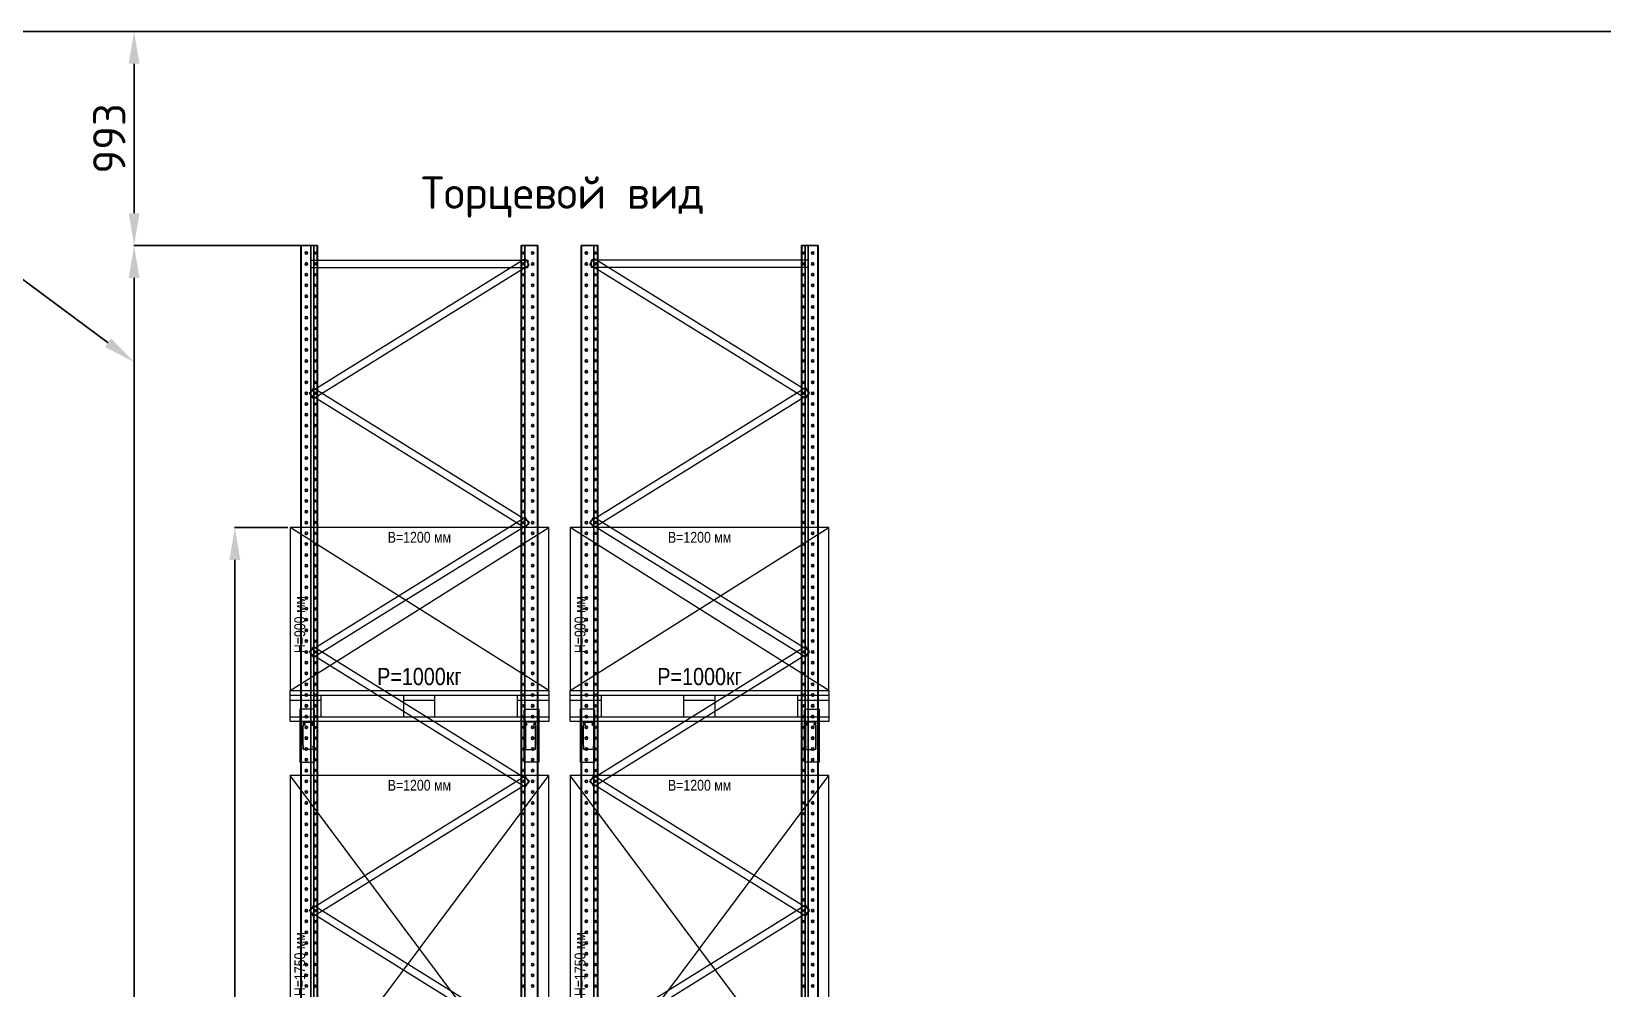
# Model space of a CAD drawing. Header units: millimetres. Extents: x 2140 to 223837, y 2113 to 170313.
# Drawn here: x 159822 to 167111, y 118483 to 122922 of the extents above; entities that cross this region are included whole.
import ezdxf
from ezdxf import colors
from ezdxf.entities.mleader import LeaderData, LeaderLine
from ezdxf.math import Vec2, Vec3

# ---------------------------------------------------------------- set-up
doc = ezdxf.new("R2010")
doc.units = ezdxf.units.MM
for name, color, linetype in [('0_ANNOT_Dimensions', 7, 'Continuous'), ('2.Стойка', 7, 'Continuous'), ('Аннотации', 7, 'Continuous'), ('Сетка def', 7, 'Continuous')]:
    doc.layers.add(name, color=color, linetype=linetype)
for name, color, linetype, lineweight in [('1.Балка', 5, 'Continuous', 0), ('20.Груз', 7, 'Continuous', 0), ('25.Размера', 7, 'Continuous', 0), ('37.Паллеты', 32, 'Continuous', 0), ('7.Поддон', 32, 'Continuous', 0), ('9.Раскосы', 7, 'Continuous', 0)]:
    doc.layers.add(name, color=color, linetype=linetype, lineweight=lineweight)
doc.styles.add('Arial Narrow', font='ARIALN.TTF')
doc.styles.add('GOST', font='isocpeur.ttf')
doc.styles.get("Standard").update_dxf_attribs({"font": 'isocpeur.ttf'})
doc.styles.add('Курсив', font='isocpeui.ttf')
doc.dimstyles.new('150', dxfattribs={"dimtxt": 150, "dimasz": 150, "dimexe": 1, "dimexo": 10, "dimgap": 40, "dimtad": 1, "dimdec": 0, "dimzin": 0, "dimdsep": 46, "dimtxsty": 'Standard', "dimcen": 0.09, "dimadec": 0, "dimazin": 0, "dimtfac": 1, "dimtdec": 0, "dimtofl": 0, "dimtmove": 0, "dimatfit": 3, "dimfxl": 1, "dimtolj": 1, "dimtzin": 0, "dimarcsym": 0})
doc.dimstyles.new('80', dxfattribs={"dimtxt": 80, "dimasz": 80, "dimexe": 0.18, "dimexo": 0, "dimgap": 20, "dimtad": 1, "dimdec": 0, "dimzin": 0, "dimdsep": 46, "dimtxsty": 'Курсив', "dimcen": 0.09, "dimadec": 0, "dimazin": 0, "dimtfac": 1, "dimtdec": 0, "dimtofl": 0, "dimtmove": 0, "dimatfit": 3, "dimfxl": 0.18, "dimtolj": 1, "dimtzin": 0, "dimarcsym": 0})
doc.dimstyles.new('blok40', dxfattribs={"dimtxt": 40, "dimasz": 80, "dimexe": 0.18, "dimexo": 0, "dimgap": 5, "dimtad": 1, "dimtoh": 1, "dimdec": 0, "dimzin": 0, "dimdsep": 46, "dimtxsty": 'GOST', "dimblk": 'NONE', "dimcen": 0.09, "dimse1": 1, "dimse2": 1, "dimsd1": 1, "dimsd2": 1, "dimadec": 0, "dimazin": 0, "dimtfac": 1, "dimtdec": 0, "dimtofl": 0, "dimtmove": 0, "dimatfit": 2, "dimldrblk": 'NONE', "dimfxl": 0.18, "dimtolj": 1, "dimtzin": 0, "dimarcsym": 0})
doc.dimstyles.new('Рзм блок', dxfattribs={"dimtxt": 40, "dimasz": 80, "dimexe": 0.18, "dimexo": 0, "dimgap": 5, "dimtad": 1, "dimtoh": 1, "dimdec": 0, "dimzin": 0, "dimdsep": 46, "dimtxsty": 'Курсив', "dimblk": 'NONE', "dimcen": 0.09, "dimse1": 1, "dimse2": 1, "dimsd1": 1, "dimsd2": 1, "dimadec": 0, "dimazin": 0, "dimtfac": 1, "dimtdec": 0, "dimtofl": 0, "dimtmove": 0, "dimatfit": 2, "dimldrblk": 'NONE', "dimfxl": 0.18, "dimtolj": 1, "dimtzin": 0, "dimarcsym": 0})

# ---------------------------------------------------------------- blocks, each defined once
blk = doc.blocks.new('*D526')
at = {"layer": '0_ANNOT_Dimensions', "color": 0, "lineweight": -2, "transparency": 16777216}
for p, q in [((160756.6, 122922.5), (160297.3, 122922.5)), ((160298.3, 122079.5), (160298.3, 122772.5)), ((161121.7, 121929.5), (160297.3, 121929.5))]:
    blk.add_line(p, q, dxfattribs=at)
at = {"layer": '0_ANNOT_Dimensions', "color": 0, "transparency": 16777216}
for points in [[(160273.3, 122772.5), (160323.3, 122772.5), (160298.3, 122922.5)], [(160273.3, 122079.5), (160323.3, 122079.5), (160298.3, 121929.5)]]:
    blk.add_solid(points, dxfattribs=at)
at = {"layer": 'Defpoints', "color": 0, "transparency": 16777216}
for p in [(160298.3, 122922.5), (160766.6, 122922.5), (161131.7, 121929.5)]:
    blk.add_point(p, dxfattribs=at)
at = {"layer": '0_ANNOT_Dimensions', "color": 0, "transparency": 16777216, "insert": (160183.3, 122426), "char_height": 150, "attachment_point": 5, "rotation": 90}
blk.add_mtext('\\A1;993', dxfattribs=at)
blk = doc.blocks.new('*D453')
at = {"layer": 'Defpoints', "color": 0, "linetype": 'ByBlock', "transparency": 16777216}
for p in [(0, 12204), (0, 12204), (0, 4)]:
    blk.add_point(p, dxfattribs=at)
at = {"layer": 'Defpoints', "color": 0, "linetype": 'ByBlock', "transparency": 16777216, "insert": (-25, 6104), "char_height": 40, "attachment_point": 5, "rotation": 90, "style": 'Курсив'}
blk.add_mtext('\\A1;12200', dxfattribs=at)
blk = doc.blocks.new('_None')
blk = doc.blocks.new('*D599')
at = {"layer": '0_ANNOT_Dimensions', "color": 0, "lineweight": -2, "transparency": 16777216}
for p, q in [((161121.7, 121929.5), (160297.3, 121929.5)), ((160298.3, 121779.5), (160298.3, 109879.5)), ((161099, 109729.5), (160297.3, 109729.5))]:
    blk.add_line(p, q, dxfattribs=at)
at = {"layer": '0_ANNOT_Dimensions', "color": 0, "transparency": 16777216}
for points in [[(160273.3, 121779.5), (160323.3, 121779.5), (160298.3, 121929.5)], [(160273.3, 109879.5), (160323.3, 109879.5), (160298.3, 109729.5)]]:
    blk.add_solid(points, dxfattribs=at)
at = {"layer": 'Defpoints', "color": 0, "transparency": 16777216}
for p in [(161131.7, 121929.5), (160298.3, 109729.5), (161109, 109729.5)]:
    blk.add_point(p, dxfattribs=at)
at = {"layer": '0_ANNOT_Dimensions', "color": 0, "transparency": 16777216, "insert": (160183.3, 115829.5), "char_height": 150, "attachment_point": 5, "rotation": 90}
blk.add_mtext('\\A1;12200', dxfattribs=at)
blk = doc.blocks.new('*D600')
at = {"layer": '0_ANNOT_Dimensions', "color": 0, "lineweight": -2, "transparency": 16777216}
for p, q in [((161011.7, 120621.3), (160764.7, 120621.3)), ((160765.7, 120471.3), (160765.7, 109872.5)), ((161261.7, 109722.5), (160764.7, 109722.5))]:
    blk.add_line(p, q, dxfattribs=at)
at = {"layer": '0_ANNOT_Dimensions', "color": 0, "transparency": 16777216}
for points in [[(160740.7, 120471.3), (160790.7, 120471.3), (160765.7, 120621.3)], [(160740.7, 109872.5), (160790.7, 109872.5), (160765.7, 109722.5)]]:
    blk.add_solid(points, dxfattribs=at)
at = {"layer": 'Defpoints', "color": 0, "transparency": 16777216}
for p in [(161021.7, 120621.3), (160765.7, 109722.5), (161271.7, 109722.5)]:
    blk.add_point(p, dxfattribs=at)
at = {"layer": '0_ANNOT_Dimensions', "color": 0, "transparency": 16777216, "insert": (160650.7, 115171.9), "char_height": 150, "attachment_point": 5, "rotation": 90}
blk.add_mtext('\\A1;10899', dxfattribs=at)
blk = doc.blocks.new('Поддон EUR бок')
at = {"layer": '7.Поддон', "color": 0, "linetype": 'ByBlock'}
for p, q in [((0, 144), (1200, 144)), ((0, 0), (0, 144)), ((0, 122), (1200, 122)), ((0, 100), (145, 100)), ((145, 22), (145, 122)), ((527.5, 22), (527.5, 122)), ((527.5, 100), (672.5, 100)), ((672.5, 22), (672.5, 122)), ((1055, 22), (1055, 122)), ((1055, 100), (1200, 100)), ((1200, 144), (1200, 0)), ((0, 22), (1200, 22)), ((1200, 0), (0, 0)), ((672.5, 0), (527.5, 0))]:
    blk.add_line(p, q, dxfattribs=at)
blk = doc.blocks.new('*D849')
at = {"layer": 'Defpoints', "color": 0, "linetype": 'ByBlock', "transparency": 16777216}
for p in [(-84.5, 1750), (-84.5, 0), (-84.5, 0)]:
    blk.add_point(p, dxfattribs=at)
at = {"layer": '20.Груз', "color": 0, "linetype": 'ByBlock', "transparency": 16777216, "insert": (-39, 875), "char_height": 50, "attachment_point": 5, "rotation": 90, "style": 'Arial Narrow'}
blk.add_mtext('\\A1;H=1750 мм', dxfattribs=at)
blk = doc.blocks.new('*D850')
at = {"layer": 'Defpoints', "color": 0, "linetype": 'ByBlock', "transparency": 16777216}
for p in [(-84.5, 1750), (1115.5, 1750), (1115.5, 1750)]:
    blk.add_point(p, dxfattribs=at)
at = {"layer": '20.Груз', "color": 0, "linetype": 'ByBlock', "transparency": 16777216, "insert": (515.5, 1704.5), "char_height": 50, "attachment_point": 5, "style": 'Arial Narrow'}
blk.add_mtext('\\A1;B=1200 мм', dxfattribs=at)
blk = doc.blocks.new('*D851')
at = {"layer": 'Defpoints', "color": 0, "linetype": 'ByBlock', "transparency": 16777216}
for p in [(515.5, 1000, 0), (515.5, 0, 0), (515.5, 0)]:
    blk.add_point(p, dxfattribs=at)
at = {"layer": '25.Размера', "color": 0, "linetype": 'ByBlock', "transparency": 16777216, "insert": (515.5, 208.6), "char_height": 80, "attachment_point": 5, "style": 'Arial Narrow'}
blk.add_mtext('\\A1;Р=1000кг', dxfattribs=at)
blk = doc.blocks.new('*U440')
at = {"layer": '1.Балка', "color": 0, "linetype": 'ByBlock'}
for p, q in [((-15.5, -135.2), (-15.5, -42.5)), ((-15.5, -42.5), (-14.3, -42.5)), ((-14.3, -135.2), (-14.3, -42.5)), ((-14.2, -29.5), (-14.2, -29.5)), ((-13.5, -39.7), (-6.8, -37.2)), ((-13.1, -40.8), (-13.5, -39.7)), ((-13.1, -40.8), (-6.4, -38.4)), ((-9.8, -23.2), (28.8, -23.2)), ((-9.8, -24.4), (-9.8, -23.2)), ((-9.8, -24.4), (28.8, -24.4)), ((-9.8, -24.4), (28.8, -24.4)), ((-9.8, -25.6), (-9.8, -24.4)), ((-9.8, -25.6), (28.8, -25.6)), ((-7.5, -32.2), (-9.8, -32.2)), ((-9.8, -33.4), (-9.8, -32.2)), ((-7.5, -33.4), (-9.8, -33.4)), ((-7.5, -33.4), (-9.8, -33.4)), ((-9.8, -34.6), (-9.8, -33.4)), ((-7.5, -34.6), (-9.8, -34.6)), ((-7.5, -32.2), (-7.5, -33.4)), ((-7.5, -33.4), (-7.5, -34.6)), ((-6.8, -37.2), (-6.4, -38.4)), ((26.5, -33.4), (26.5, -32.2)), ((28.8, -32.2), (26.5, -32.2)), ((28.8, -33.4), (26.5, -33.4)), ((27.9, -39.7), (28.2, -38.5)), ((27.9, -39.7), (31.8, -40.4)), ((28.2, -38.5), (32, -39.2)), ((28.6, -34.6), (28.6, -33.4)), ((28.8, -23.2), (28.8, -24.4)), ((28.8, -24.4), (28.8, -25.6)), ((28.8, -32.2), (28.8, -33.4)), ((32, -39.2), (31.8, -40.4)), ((33.3, -42.2), (33.3, -135.2)), ((33.3, -42.2), (34.5, -42.2)), ((34.5, -42.2), (34.5, -135.2)), ((1015.5, -42.2), (1015.5, -135.2)), ((1016.7, -42.2), (1015.5, -42.2)), ((1016.7, -42.2), (1016.7, -135.2)), ((1017, -30.3), (1017, -30.3)), ((1021.8, -38.5), (1018, -39.2)), ((1018, -39.2), (1018.2, -40.4)), ((1022.1, -39.7), (1018.2, -40.4)), ((1059.8, -23.2), (1021.2, -23.2)), ((1021.2, -23.2), (1021.2, -24.4)), ((1059.8, -24.4), (1021.2, -24.4)), ((1059.8, -24.4), (1021.2, -24.4)), ((1021.2, -24.4), (1021.2, -25.6)), ((1059.8, -25.6), (1021.2, -25.6)), ((1021.2, -32.2), (1023.5, -32.2)), ((1021.2, -32.2), (1021.2, -33.4)), ((1021.2, -33.4), (1023.5, -33.4)), ((1021.4, -34.6), (1021.4, -33.4)), ((1022.1, -39.7), (1021.8, -38.5)), ((1023.5, -33.4), (1023.5, -32.2)), ((1056.8, -37.2), (1056.4, -38.4)), ((1063.1, -40.8), (1056.4, -38.4)), ((1063.5, -39.7), (1056.8, -37.2)), ((1057.5, -32.2), (1059.8, -32.2)), ((1057.5, -32.2), (1057.5, -33.4)), ((1057.5, -33.4), (1059.8, -33.4)), ((1057.5, -33.4), (1057.5, -34.6)), ((1057.5, -33.4), (1059.8, -33.4)), ((1057.5, -34.6), (1059.8, -34.6)), ((1059.8, -24.4), (1059.8, -23.2)), ((1059.8, -25.6), (1059.8, -24.4)), ((1059.8, -33.4), (1059.8, -32.2)), ((1059.8, -34.6), (1059.8, -33.4)), ((1063.1, -40.8), (1063.5, -39.7)), ((1064.3, -29.5), (1064.3, -29.5)), ((1064.3, -135.2), (1064.3, -42.5)), ((1065.5, -42.5), (1064.3, -42.5)), ((1065.5, -135.2), (1065.5, -42.5)), ((-14.3, -135.2), (-15.5, -135.2)), ((-15.5, -148.2), (-15.5, -145.5)), ((-15.5, -145.5), (-14.3, -145.5)), ((-14.3, -148.2), (-14.3, -145.5)), ((-14, -137.8), (-13.4, -136.7)), ((-14, -142.9), (-13.4, -144)), ((33, -137.8), (32.4, -136.7)), ((33, -142.9), (32.4, -144)), ((34.5, -135.2), (33.3, -135.2)), ((33.3, -145.5), (33.3, -148.2)), ((33.3, -145.5), (34.5, -145.5)), ((34.5, -145.5), (34.5, -148.2)), ((1015.5, -135.2), (1016.7, -135.2)), ((1015.5, -145.5), (1015.5, -148.2)), ((1016.7, -145.5), (1015.5, -145.5)), ((1016.7, -145.5), (1016.7, -148.2)), ((1017, -137.8), (1017.6, -136.7)), ((1017, -142.9), (1017.6, -144)), ((1064, -137.8), (1063.4, -136.7)), ((1064, -142.9), (1063.4, -144)), ((1064.3, -135.2), (1065.5, -135.2)), ((1064.3, -148.2), (1064.3, -145.5)), ((1065.5, -145.5), (1064.3, -145.5)), ((1065.5, -148.2), (1065.5, -145.5)), ((-14.3, -148.2), (-15.5, -148.2)), ((29.5, -152), (-10.5, -152)), ((-10.5, -153.2), (-10.5, -152)), ((29.5, -153.2), (-10.5, -153.2)), ((29.5, -152), (29.5, -153.2)), ((34.5, -148.2), (33.3, -148.2)), ((1015.5, -148.2), (1016.7, -148.2)), ((1020.5, -152), (1060.5, -152)), ((1020.5, -152), (1020.5, -153.2)), ((1020.5, -153.2), (1060.5, -153.2)), ((1060.5, -153.2), (1060.5, -152)), ((1064.3, -148.2), (1065.5, -148.2))]:
    blk.add_line(p, q, dxfattribs=at)
for points in [[(-29, 34.3), (-29, -210.7), (-21, -210.7), (39, -210.7), (39, 26.3, 0.414214), (31, 34.3), (-21, 34.3), (-29, 34.3), (-25, 34.3), (-25, -210.7)], [(1079, 34.3), (1079, -210.7), (1071, -210.7), (1011, -210.7), (1011, 26.3, -0.414214), (1019, 34.3), (1071, 34.3), (1079, 34.3), (1075, 34.3), (1075, -210.7)]]:
    blk.add_lwpolyline(points, format="xyb", dxfattribs=at)
for centre, radius, start, end in [((-9.8, -28.9), 5.71, 90, 270), ((-12.5, -42.5), 3, 110, 180), ((-9.8, -28.9), 4.51, 90, 270), ((-9.8, -28.9), 4.5, 90, 270), ((-12.5, -42.5), 1.8, 110, 180), ((-9.8, -28.9), 3.3, 90, 270), ((-7.5, -35.4), 3.2, 290, 90), ((-7.5, -35.4), 2, 290, 90), ((28.5, -36.6), 3.2, 87.82997, 260), ((28.5, -36.6), 2, 87.82997, 260), ((28.8, -28.9), 5.71, 267.82997, 90), ((28.8, -28.9), 4.51, 267.82997, 90), ((28.8, -28.9), 4.5, 270, 90), ((28.8, -28.9), 3.3, 270, 90), ((31.5, -42.2), 1.8, 0, 80), ((31.5, -42.2), 3, 0, 80), ((1021.2, -28.9), 5.71, 90, 272.17003), ((1018.5, -42.2), 3, 100, 180), ((1021.2, -28.9), 4.51, 90, 272.17003), ((1021.2, -28.9), 4.5, 90, 270), ((1018.5, -42.2), 1.8, 100, 180), ((1021.2, -28.9), 3.3, 90, 270), ((1021.5, -36.6), 3.2, 280, 92.17003), ((1021.5, -36.6), 2, 280, 92.17003), ((1057.5, -35.4), 3.2, 90, 250), ((1057.5, -35.4), 2, 90, 250), ((1059.8, -28.9), 5.71, 270, 90), ((1059.8, -28.9), 4.51, 270, 90), ((1059.8, -28.9), 4.5, 270, 90), ((1059.8, -28.9), 3.3, 270, 90), ((1062.5, -42.5), 1.8, 0, 70), ((1062.5, -42.5), 3, 0, 70), ((-12.5, -135.2), 3, 180, 240), ((-12.5, -145.5), 3, 120, 180), ((-12.5, -135.2), 1.8, 180, 240), ((-12.5, -145.5), 1.8, 120, 180), ((-15.5, -140.4), 3, 300, 60), ((-15.5, -140.4), 4.2, 300, 60), ((34.5, -140.4), 4.2, 120, 240), ((34.5, -140.4), 3, 120, 240), ((31.5, -135.2), 1.8, 300, 0), ((31.5, -145.5), 1.8, 0, 60), ((31.5, -135.2), 3, 300, 0), ((31.5, -145.5), 3, 0, 60), ((1018.5, -135.2), 3, 180, 240), ((1018.5, -145.5), 3, 120, 180), ((1018.5, -135.2), 1.8, 180, 240), ((1018.5, -145.5), 1.8, 120, 180), ((1015.5, -140.4), 3, 300, 60), ((1015.5, -140.4), 4.2, 300, 60), ((1065.5, -140.4), 4.2, 120, 240), ((1065.5, -140.4), 3, 120, 240), ((1062.5, -135.2), 1.8, 300, 0), ((1062.5, -145.5), 1.8, 0, 60), ((1062.5, -135.2), 3, 300, 0), ((1062.5, -145.5), 3, 0, 60), ((-10.5, -148.2), 5, 180, 270), ((-10.5, -148.2), 3.8, 180, 270), ((29.5, -148.2), 3.8, 270, 0), ((29.5, -148.2), 5, 270, 0), ((1020.5, -148.2), 5, 180, 270), ((1020.5, -148.2), 3.8, 180, 270), ((1060.5, -148.2), 3.8, 270, 0), ((1060.5, -148.2), 5, 270, 0)]:
    blk.add_arc(centre, radius, start, end, dxfattribs=at)
blk = doc.blocks.new('*D1562')
at = {"layer": 'Defpoints', "color": 0, "linetype": 'ByBlock', "transparency": 16777216}
for p in [(-84.5, 900), (-84.5, 0), (-84.5, 0)]:
    blk.add_point(p, dxfattribs=at)
at = {"layer": '20.Груз', "color": 0, "linetype": 'ByBlock', "transparency": 16777216, "insert": (-39, 450), "char_height": 50, "attachment_point": 5, "rotation": 90, "style": 'Arial Narrow'}
blk.add_mtext('\\A1;H=900 мм', dxfattribs=at)
blk = doc.blocks.new('*D1563')
at = {"layer": 'Defpoints', "color": 0, "linetype": 'ByBlock', "transparency": 16777216}
for p in [(-84.5, 900), (1115.5, 900), (1115.5, 900)]:
    blk.add_point(p, dxfattribs=at)
at = {"layer": '20.Груз', "color": 0, "linetype": 'ByBlock', "transparency": 16777216, "insert": (515.5, 854.5), "char_height": 50, "attachment_point": 5, "style": 'Arial Narrow'}
blk.add_mtext('\\A1;B=1200 мм', dxfattribs=at)
blk = doc.blocks.new('*D1564')
at = {"layer": 'Defpoints', "color": 0, "linetype": 'ByBlock', "transparency": 16777216}
for p in [(515.5, 1000, 0), (515.5, 0, 0), (515.5, 0)]:
    blk.add_point(p, dxfattribs=at)
at = {"layer": '25.Размера', "color": 0, "linetype": 'ByBlock', "transparency": 16777216, "insert": (515.5, 208.6), "char_height": 80, "attachment_point": 5, "style": 'Arial Narrow'}
blk.add_mtext('\\A1;Р=1000кг', dxfattribs=at)
blk = doc.blocks.new('*U452')
at = {"color": 0, "linetype": 'ByBlock'}
for p, q in [((0, 4), (0, 12204)), ((4.5, 12204), (0, 12204)), ((2, 4), (2, 12204)), ((46.8, 12204), (4.5, 12204)), ((51.1, 12204), (46.8, 12204)), ((57.8, 12204), (51.1, 12204)), ((60.1, 12204), (57.8, 12204)), ((60.1, 4), (60.1, 12204)), ((73.5, 12204), (60.1, 12204)), ((73.5, 12204), (76, 12204)), ((78, 12204), (76, 12204)), ((76, 4), (76, 12204)), ((78, 4), (78, 12204)), ((1022, 4), (1022, 12204)), ((1022, 12204), (1024, 12204)), ((1024, 4), (1024, 12204)), ((1026.5, 12204), (1024, 12204)), ((1026.5, 12204), (1039.9, 12204)), ((1039.9, 4), (1039.9, 12204)), ((1039.9, 12204), (1042.2, 12204)), ((1042.2, 12204), (1048.9, 12204)), ((1048.9, 12204), (1053.2, 12204)), ((1053.2, 4), (1053.2, 12204)), ((1053.2, 12204), (1095.5, 12204)), ((1095.5, 12204), (1100, 12204)), ((1098, 4), (1098, 12204)), ((1100, 4), (1100, 12204))]:
    blk.add_line(p, q, dxfattribs=at)
for centre, radius in [((25, 12169), 5.5), ((67, 12169), 4.25), ((1033, 12169), 4.25), ((1075, 12169), 5.5), ((25, 12119), 5.5), ((67, 12119), 4.25), ((1033, 12119), 4.25), ((1075, 12119), 5.5), ((25, 12069), 5.5), ((67, 12069), 4.25), ((1033, 12069), 4.25), ((1075, 12069), 5.5), ((25, 12019), 5.5), ((25, 11969), 5.5), ((67, 12019), 4.25), ((67, 11969), 4.25), ((1033, 12019), 4.25), ((1033, 11969), 4.25), ((1075, 12019), 5.5), ((1075, 11969), 5.5), ((25, 11919), 5.5), ((67, 11919), 4.25), ((1033, 11919), 4.25), ((1075, 11919), 5.5), ((25, 11869), 5.5), ((25, 11819), 5.5), ((67, 11869), 4.25), ((67, 11819), 4.25), ((1033, 11869), 4.25), ((1033, 11819), 4.25), ((1075, 11869), 5.5), ((1075, 11819), 5.5), ((25, 11769), 5.5), ((67, 11769), 4.25), ((1033, 11769), 4.25), ((1075, 11769), 5.5), ((25, 11719), 5.5), ((25, 11669), 5.5), ((67, 11719), 4.25), ((67, 11669), 4.25), ((1033, 11719), 4.25), ((1033, 11669), 4.25), ((1075, 11719), 5.5), ((1075, 11669), 5.5), ((25, 11619), 5.5), ((67, 11619), 4.25), ((1033, 11619), 4.25), ((1075, 11619), 5.5), ((25, 11569), 5.5), ((25, 11519), 5.5), ((67, 11569), 4.25), ((67, 11519), 4.25), ((1033, 11569), 4.25), ((1033, 11519), 4.25), ((1075, 11569), 5.5), ((1075, 11519), 5.5), ((25, 11469), 5.5), ((67, 11469), 4.25), ((1033, 11469), 4.25), ((1075, 11469), 5.5), ((25, 11419), 5.5), ((25, 11369), 5.5), ((67, 11419), 4.25), ((67, 11369), 4.25), ((1033, 11419), 4.25), ((1033, 11369), 4.25), ((1075, 11419), 5.5), ((1075, 11369), 5.5), ((25, 11319), 5.5), ((67, 11319), 4.25), ((1033, 11319), 4.25), ((1075, 11319), 5.5), ((25, 11269), 5.5), ((25, 11219), 5.5), ((67, 11269), 4.25), ((1033, 11269), 4.25), ((1075, 11269), 5.5), ((1075, 11219), 5.5), ((25, 11169), 5.5), ((67, 11219), 4.25), ((67, 11169), 4.25), ((1033, 11219), 4.25), ((1033, 11169), 4.25), ((1075, 11169), 5.5), ((25, 11119), 5.5), ((67, 11119), 4.25), ((1033, 11119), 4.25), ((1075, 11119), 5.5), ((25, 11069), 5.5), ((25, 11019), 5.5), ((67, 11069), 4.25), ((67, 11019), 4.25), ((1033, 11069), 4.25), ((1033, 11019), 4.25), ((1075, 11069), 5.5), ((1075, 11019), 5.5), ((25, 10969), 5.5), ((67, 10969), 4.25), ((1033, 10969), 4.25), ((1075, 10969), 5.5), ((25, 10919), 5.5), ((25, 10869), 5.5), ((67, 10919), 4.25), ((67, 10869), 4.25), ((1033, 10919), 4.25), ((1033, 10869), 4.25), ((1075, 10919), 5.5), ((1075, 10869), 5.5), ((25, 10819), 5.5), ((67, 10819), 4.25), ((1033, 10819), 4.25), ((1075, 10819), 5.5), ((25, 10769), 5.5), ((25, 10719), 5.5), ((67, 10769), 4.25), ((67, 10719), 4.25), ((1033, 10769), 4.25), ((1033, 10719), 4.25), ((1075, 10769), 5.5), ((1075, 10719), 5.5), ((25, 10669), 5.5), ((67, 10669), 4.25), ((1033, 10669), 4.25), ((1075, 10669), 5.5), ((25, 10619), 5.5), ((25, 10569), 5.5), ((67, 10619), 4.25), ((67, 10569), 4.25), ((1033, 10619), 4.25), ((1033, 10569), 4.25), ((1075, 10619), 5.5), ((1075, 10569), 5.5), ((25, 10519), 5.5), ((67, 10519), 4.25), ((1033, 10519), 4.25), ((1075, 10519), 5.5), ((25, 10469), 5.5), ((25, 10419), 5.5), ((67, 10469), 4.25), ((67, 10419), 4.25), ((1033, 10469), 4.25), ((1033, 10419), 4.25), ((1075, 10469), 5.5), ((1075, 10419), 5.5), ((25, 10369), 5.5), ((67, 10369), 4.25), ((1033, 10369), 4.25), ((1075, 10369), 5.5), ((25, 10319), 5.5), ((67, 10319), 4.25), ((1033, 10319), 4.25), ((1075, 10319), 5.5), ((25, 10269), 5.5), ((25, 10219), 5.5), ((67, 10269), 4.25), ((67, 10219), 4.25), ((1033, 10269), 4.25), ((1033, 10219), 4.25), ((1075, 10269), 5.5), ((1075, 10219), 5.5), ((25, 10169), 5.5), ((67, 10169), 4.25), ((1033, 10169), 4.25), ((1075, 10169), 5.5), ((25, 10119), 5.5), ((25, 10069), 5.5), ((67, 10119), 4.25), ((67, 10069), 4.25), ((1033, 10119), 4.25), ((1033, 10069), 4.25), ((1075, 10119), 5.5), ((1075, 10069), 5.5), ((25, 10019), 5.5), ((67, 10019), 4.25), ((1033, 10019), 4.25), ((1075, 10019), 5.5), ((25, 9969), 5.5), ((25, 9919), 5.5), ((67, 9969), 4.25), ((67, 9919), 4.25), ((1033, 9969), 4.25), ((1033, 9919), 4.25), ((1075, 9969), 5.5), ((1075, 9919), 5.5), ((25, 9869), 5.5), ((67, 9869), 4.25), ((1033, 9869), 4.25), ((1075, 9869), 5.5), ((25, 9819), 5.5), ((25, 9769), 5.5), ((67, 9819), 4.25), ((67, 9769), 4.25), ((1033, 9819), 4.25), ((1033, 9769), 4.25), ((1075, 9819), 5.5), ((1075, 9769), 5.5), ((25, 9719), 5.5), ((67, 9719), 4.25), ((1033, 9719), 4.25), ((1075, 9719), 5.5), ((25, 9669), 5.5), ((25, 9619), 5.5), ((67, 9669), 4.25), ((67, 9619), 4.25), ((1033, 9669), 4.25), ((1033, 9619), 4.25), ((1075, 9669), 5.5), ((1075, 9619), 5.5), ((25, 9569), 5.5), ((67, 9569), 4.25), ((1033, 9569), 4.25), ((1075, 9569), 5.5), ((25, 9519), 5.5), ((67, 9519), 4.25), ((1033, 9519), 4.25), ((1075, 9519), 5.5), ((25, 9469), 5.5), ((25, 9419), 5.5), ((67, 9469), 4.25), ((67, 9419), 4.25), ((1033, 9469), 4.25), ((1033, 9419), 4.25), ((1075, 9469), 5.5), ((1075, 9419), 5.5), ((25, 9369), 5.5), ((67, 9369), 4.25), ((1033, 9369), 4.25), ((1075, 9369), 5.5), ((25, 9319), 5.5), ((25, 9269), 5.5), ((67, 9319), 4.25), ((67, 9269), 4.25), ((1033, 9319), 4.25), ((1033, 9269), 4.25), ((1075, 9319), 5.5), ((1075, 9269), 5.5), ((25, 9219), 5.5), ((67, 9219), 4.25), ((1033, 9219), 4.25), ((1075, 9219), 5.5), ((25, 9169), 5.5), ((25, 9119), 5.5), ((67, 9169), 4.25), ((67, 9119), 4.25), ((1033, 9169), 4.25), ((1033, 9119), 4.25), ((1075, 9169), 5.5), ((1075, 9119), 5.5), ((25, 9069), 5.5), ((67, 9069), 4.25), ((1033, 9069), 4.25), ((1075, 9069), 5.5), ((25, 9019), 5.5), ((25, 8969), 5.5), ((67, 9019), 4.25), ((67, 8969), 4.25), ((1033, 9019), 4.25), ((1033, 8969), 4.25), ((1075, 9019), 5.5), ((1075, 8969), 5.5), ((25, 8919), 5.5), ((67, 8919), 4.25), ((1033, 8919), 4.25), ((1075, 8919), 5.5), ((25, 8869), 5.5), ((25, 8819), 5.5), ((67, 8869), 4.25), ((67, 8819), 4.25), ((1033, 8869), 4.25), ((1033, 8819), 4.25), ((1075, 8869), 5.5), ((1075, 8819), 5.5), ((25, 8769), 5.5), ((67, 8769), 4.25), ((1033, 8769), 4.25), ((1075, 8769), 5.5)]:
    blk.add_circle(centre, radius, dxfattribs=at)
at = {"layer": '9.Раскосы', "color": 0, "linetype": 'ByBlock'}
for p, q in [((41.2, 12115.1), (59.2, 12144)), ((1041.2, 11494), (41.2, 12115.1)), ((1053, 12136), (47, 12136)), ((47, 12136), (47, 12102)), ((1053, 12102), (47, 12102)), ((1059.1, 11522.9), (59.2, 12144)), ((1053, 12136), (1053, 12102)), ((1040.9, 11544), (40.9, 10922.9)), ((1040.9, 11544), (1058.8, 11515.1)), ((1041.2, 11494), (1059.1, 11522.9)), ((1058.8, 11515.1), (58.8, 10894)), ((41.2, 10915.1), (59.1, 10944)), ((1059.1, 10322.9), (59.1, 10944)), ((40.9, 10922.9), (58.8, 10894)), ((1041.2, 10294), (41.2, 10915.1)), ((1040.9, 10344), (40.9, 9722.9)), ((1058.8, 10315.1), (58.8, 9694)), ((1040.9, 10344), (1058.8, 10315.1)), ((1041.2, 10294), (1059.1, 10322.9)), ((40.9, 9722.9), (58.8, 9694)), ((41.2, 9715.1), (59.1, 9744)), ((1041.2, 9094), (41.2, 9715.1)), ((1059.1, 9122.9), (59.1, 9744)), ((1040.9, 9144), (40.9, 8522.9)), ((1058.8, 9115.1), (58.9, 8494)), ((1040.9, 9144), (1058.8, 9115.1)), ((1041.2, 9094), (1059.1, 9122.9))]:
    blk.add_line(p, q, dxfattribs=at)
at = {"layer": 'Defpoints', "color": 0, "linetype": 'ByBlock'}
dim = blk.add_linear_dim(base=(0, 12204), p1=(0, 4), p2=(0, 12204), angle=90, dimstyle='Рзм блок', dxfattribs=at)
dim.commit()
dim.dimension.update_dxf_attribs({"geometry": '*D453', "text_midpoint": (-25, 6104)})
blk = doc.blocks.new('*U848')
at = {"color": 0, "linetype": 'ByBlock'}
for p, q in [((-84.5, 144), (1115.5, 1750)), ((1115.5, 144), (-84.5, 1750))]:
    blk.add_line(p, q, dxfattribs=at)
blk.add_lwpolyline([(-84.5, 144), (1115.5, 144), (1115.5, 1750), (-84.5, 1750)], close=True, dxfattribs=at)
at = {"layer": '7.Поддон', "color": 0, "linetype": 'ByBlock'}
blk.add_blockref('Поддон EUR бок', (-84.5, 0), dxfattribs=at)
at = {"layer": '20.Груз', "color": 0, "linetype": 'ByBlock'}
dim = blk.add_linear_dim(base=(-84.5, 0), p1=(-84.5, 1750), p2=(-84.5, 0), angle=90, text='H=<> мм', dimstyle='blok40', override={"dimtxt": 50, "dimgap": 20, "dimtad": 4, "dimtxsty": 'Arial Narrow'}, dxfattribs=at)
dim.commit()
dim.dimension.update_dxf_attribs({"geometry": '*D849', "text_midpoint": (-39, 875)})
dim = blk.add_linear_dim(base=(1115.5, 1750), p1=(-84.5, 1750), p2=(1115.5, 1750), text='B=<> мм', dimstyle='blok40', override={"dimtxt": 50, "dimgap": 20, "dimtad": 4, "dimtxsty": 'Arial Narrow'}, dxfattribs=at)
dim.commit()
dim.dimension.update_dxf_attribs({"geometry": '*D850', "text_midpoint": (515.5, 1704.5)})
at = {"layer": '25.Размера', "color": 0, "linetype": 'ByBlock'}
dim = blk.add_linear_dim(base=(515.5, 0, 0), p1=(515.5, 1000), p2=(515.5, 0), angle=90, text='Р=<>кг', dimstyle='80', override={"dimtih": 1, "dimtxsty": 'Arial Narrow', "dimse1": 1, "dimse2": 1, "dimsd1": 1, "dimsd2": 1, "dimtmove": 2}, dxfattribs=at)
dim.commit()
dim.dimension.update_dxf_attribs({"geometry": '*D851', "text_midpoint": (515.5, 208.6, 0), "dimtype": 160})
blk = doc.blocks.new('*U1561')
at = {"color": 0, "linetype": 'ByBlock'}
for p, q in [((-84.5, 144), (1115.5, 900)), ((1115.5, 144), (-84.5, 900))]:
    blk.add_line(p, q, dxfattribs=at)
blk.add_lwpolyline([(-84.5, 144), (1115.5, 144), (1115.5, 900), (-84.5, 900)], close=True, dxfattribs=at)
at = {"layer": '7.Поддон', "color": 0, "linetype": 'ByBlock'}
blk.add_blockref('Поддон EUR бок', (-84.5, 0), dxfattribs=at)
at = {"layer": '20.Груз', "color": 0, "linetype": 'ByBlock'}
dim = blk.add_linear_dim(base=(-84.5, 0), p1=(-84.5, 900), p2=(-84.5, 0), angle=90, text='H=<> мм', dimstyle='blok40', override={"dimtxt": 50, "dimgap": 20, "dimtad": 4, "dimtxsty": 'Arial Narrow'}, dxfattribs=at)
dim.commit()
dim.dimension.update_dxf_attribs({"geometry": '*D1562', "text_midpoint": (-39, 450)})
dim = blk.add_linear_dim(base=(1115.5, 900), p1=(-84.5, 900), p2=(1115.5, 900), text='B=<> мм', dimstyle='blok40', override={"dimtxt": 50, "dimgap": 20, "dimtad": 4, "dimtxsty": 'Arial Narrow'}, dxfattribs=at)
dim.commit()
dim.dimension.update_dxf_attribs({"geometry": '*D1563', "text_midpoint": (515.5, 854.5)})
at = {"layer": '25.Размера', "color": 0, "linetype": 'ByBlock'}
dim = blk.add_linear_dim(base=(515.5, 0, 0), p1=(515.5, 1000), p2=(515.5, 0), angle=90, text='Р=<>кг', dimstyle='80', override={"dimtih": 1, "dimtxsty": 'Arial Narrow', "dimse1": 1, "dimse2": 1, "dimsd1": 1, "dimsd2": 1, "dimtmove": 2}, dxfattribs=at)
dim.commit()
dim.dimension.update_dxf_attribs({"geometry": '*D1564', "text_midpoint": (515.5, 208.6, 0), "dimtype": 160})

msp = doc.modelspace()

# ---------------------------------------------------------------- linework, layer by layer
at = {"color": 1}
msp.add_line((152926.5, 122922.5), (182322.5, 122922.5), dxfattribs=at)

# ---------------------------------------------------------------- block references
at = {"layer": '1.Балка', "color": 1}
for p in [(161096.7, 119744.5), (162396.7, 119744.5)]:
    msp.add_blockref('*U440', p, dxfattribs=at)
at = {"layer": '2.Стойка', "color": 252, "true_color": 0x939598, "xscale": -1}
msp.add_blockref('*U452', (162171.7, 109725.5), dxfattribs=at)
at = {"layer": '2.Стойка', "color": 252, "true_color": 0x939598}
msp.add_blockref('*U452', (162371.7, 109725.5), dxfattribs=at)
at = {"layer": '37.Паллеты', "color": 0, "lineweight": 0}
for name, p in [('*U1561', (161106.2, 119721.3)), ('*U1561', (162406.2, 119721.3)), ('*U848', (161106.2, 117721.3)), ('*U848', (162406.2, 117721.3))]:
    msp.add_blockref(name, p, dxfattribs=at)

# ---------------------------------------------------------------- texts
at = {"layer": 'Сетка def', "color": 0, "insert": (162286.2, 122154.3), "char_height": 150, "width": 5651.487, "attachment_point": 5}
msp.add_mtext('Торцевой вид', dxfattribs=at)

# ---------------------------------------------------------------- dimensions: what is measured, and where the dimension line sits
at = {"layer": '0_ANNOT_Dimensions', "color": 1}
dim = msp.add_linear_dim(base=(160298.3, 122922.5), p1=(161131.7, 121929.5), p2=(160766.6, 122922.5), angle=90, dimstyle='150', dxfattribs=at)
dim.commit()
dim.dimension.update_dxf_attribs({"geometry": '*D526', "text_midpoint": (160183.3, 122426)})
at = {"layer": '0_ANNOT_Dimensions'}
for base, p1, p2, picture, middle in [((160298.3, 109729.5), (161131.7, 121929.5), (161109, 109729.5), '*D599', (160183.3, 115829.5)), ((160765.7, 109722.5), (161021.7, 120621.3), (161271.7, 109722.5), '*D600', (160650.7, 115171.9))]:
    dim = msp.add_linear_dim(base=base, p1=p1, p2=p2, angle=90, dimstyle='150', dxfattribs=at)
    dim.commit()
    dim.dimension.update_dxf_attribs({"geometry": picture, "text_midpoint": middle})

# ---------------------------------------------------------------- leaders
at = {"layer": 'Аннотации', "color": 1}
ml = msp.add_multileader_mtext('Standard', dxfattribs=at)
ml.set_content('\\A1;{\\fISOCPEUR|b1|i0|c204|p34;ВНИМАНИЕ!\\P}Утвердить кол-во ярусов и высоту рамы при запуске заказа!', color=1)
ml.set_leader_properties()
ml.build(insert=Vec2(0, 0))
ml.multileader.update_dxf_attribs({"text_left_attachment_type": 5, "text_right_attachment_type": 5, "arrow_head_size": 150})
ctx = ml.context
ctx.base_point, ctx.char_height, ctx.arrow_head_size, ctx.landing_gap_size, ctx.plane_origin = Vec3(153070.8, 122269.2), 150, 150, 50, Vec3(156559.9, 123339.5)
ctx.left_attachment, ctx.right_attachment = 5, 5
notes = []
notes.append((ctx, [(1, (1, 1, 0), (159111.3, 122269.2), (-1, 0), 8, [(0, [(160298.3, 121388.9)], 0, [])])]))
ctx.mtext.insert, ctx.mtext.flow_direction = Vec3(153120.8, 122714.2), 5
for ctx, leaders in notes:
    for number, flags, end, landing, length, lines in leaders:
        leader = LeaderData()
        leader.index, (leader.has_last_leader_line, leader.has_dogleg_vector, leader.attachment_direction) = number, flags
        leader.last_leader_point, leader.dogleg_vector, leader.dogleg_length = Vec3(end), Vec3(landing), length
        for number, points, colour, breaks in lines:
            line = LeaderLine()
            line.index, line.vertices, line.color, line.breaks = number, Vec3.list(points), colors.encode_raw_color(colour), breaks
            leader.lines.append(line)
        ctx.leaders.append(leader)

doc.saveas('drawing.dxf')
